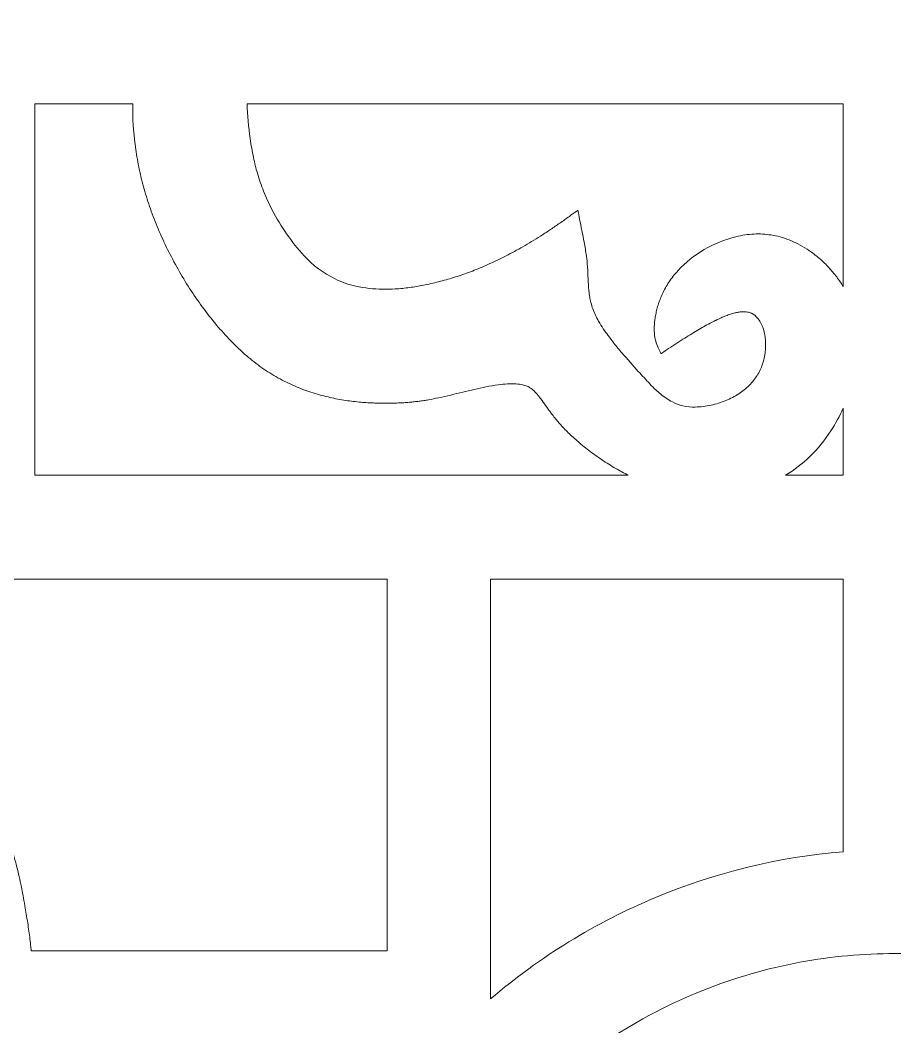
# Model space of a CAD drawing. Header units: centimetres. Extents: x -10 to 9.2, y -12 to 12.7.
# Drawn here: x 1.85 to 4.6, y 6.252 to 9.417 of the extents above; entities that cross this region are included whole.
import ezdxf

# ---------------------------------------------------------------- set-up
doc = ezdxf.new("R2010")
doc.units = ezdxf.units.CM
doc.header["$MEASUREMENT"] = 0
doc.layers.add('layer 1', color=7, linetype='Continuous')

msp = doc.modelspace()

# ---------------------------------------------------------------- linework, layer by layer
at = {"layer": 'layer 1', "color": 242, "lineweight": 9}
for points, knots in [([(9.19904, 12.67695), (9.19904, 4.45748), (9.19904, -3.76202), (9.19904, -11.9815), (9.19904, -11.9815), (6.13291, -11.9815), (3.06675, -11.9815), (0.00061, -11.9815), (0.00061, -11.9815), (0.00061, -3.76202), (0.00061, 4.45748), (0.00061, 12.67695), (0.00061, 12.67695), (3.06675, 12.67695), (6.13291, 12.67695), (9.19904, 12.67695)], [0, 0, 0, 0, 0.2, 0.2, 0.2, 0.2, 0.4, 0.4, 0.4, 0.4, 0.6, 0.6, 0.6, 0.6, 1, 1, 1, 1]), ([(1.18213, 7.21869), (1.18901, 7.22086), (1.19601, 7.2228), (1.20299, 7.22451), (1.20299, 7.22451), (1.21381, 7.22715), (1.22472, 7.22922), (1.23572, 7.23071), (1.23572, 7.23071), (1.24678, 7.23223), (1.25788, 7.23317), (1.26902, 7.23354), (1.26902, 7.23354), (1.28765, 7.23413), (1.30625, 7.23323), (1.32469, 7.23081), (1.32469, 7.23081), (1.34853, 7.22769), (1.37217, 7.2231), (1.3955, 7.21705), (1.3955, 7.21705), (1.4433, 7.20469), (1.48974, 7.1877), (1.5343, 7.16629), (1.5343, 7.16629), (1.57164, 7.14836), (1.60664, 7.12615), (1.63884, 7.09998), (1.63884, 7.09998), (1.67193, 7.07308), (1.7013, 7.0421), (1.72643, 7.00756), (1.72643, 7.00756), (1.75488, 6.96843), (1.77877, 6.92631), (1.79773, 6.88173), (1.79773, 6.88173), (1.80575, 6.86292), (1.81304, 6.84374), (1.81943, 6.8243), (1.81943, 6.8243), (1.82704, 6.80138), (1.83379, 6.77819), (1.83977, 6.75481), (1.83977, 6.75481), (1.84228, 6.74502), (1.84462, 6.73522), (1.84688, 6.72537), (1.84688, 6.72537), (1.84937, 6.71445), (1.85175, 6.7035), (1.85398, 6.69254), (1.85398, 6.69254), (1.85583, 6.68354), (1.85758, 6.67451), (1.85929, 6.66548), (1.85929, 6.66548), (1.86131, 6.65482), (1.86322, 6.64413), (1.86505, 6.63343), (1.86505, 6.63343), (1.86802, 6.61529), (1.87095, 6.59711), (1.87387, 6.57896), (1.87387, 6.57896), (1.8752, 6.57025), (1.87646, 6.56154), (1.87767, 6.55282), (1.87767, 6.55282), (1.87879, 6.54459), (1.87986, 6.53636), (1.88089, 6.52812), (1.88089, 6.52812), (1.88191, 6.52012), (1.88284, 6.51211), (1.88375, 6.50408), (1.88375, 6.50408), (1.88419, 6.49991), (1.88464, 6.49574), (1.88507, 6.49158), (1.88507, 6.49158), (2.25821, 6.49158), (2.63128, 6.49158), (3.00439, 6.49158), (3.00439, 6.49158), (3.00439, 6.88095), (3.00439, 7.27032), (3.00439, 7.65969), (3.00439, 7.65969), (2.53278, 7.65969), (2.06114, 7.65969), (1.58956, 7.65969), (1.58956, 7.65969), (1.58372, 7.65969), (1.57792, 7.65969), (1.57214, 7.65969), (1.57214, 7.65969), (1.57187, 7.65969), (1.5716, 7.65969), (1.57132, 7.65969), (1.57132, 7.65969), (1.57132, 7.65996), (1.57132, 7.66023), (1.57132, 7.66051), (1.57132, 7.66051), (1.57132, 7.66635), (1.57132, 7.67217), (1.57132, 7.67802), (1.57132, 7.67802), (1.57132, 7.69681), (1.57132, 7.71561), (1.57132, 7.73443), (1.57132, 7.73443), (1.57132, 7.8124), (1.57132, 7.89035), (1.57132, 7.96834), (1.57132, 7.96834), (1.57132, 8.36382), (1.57132, 8.75929), (1.57132, 9.15478), (1.57132, 9.15478), (1.20187, 9.15478), (0.83246, 9.15478), (0.46304, 9.15478), (0.46304, 9.15478), (0.46304, 8.74522), (0.46304, 8.33565), (0.46304, 7.92609), (0.46304, 7.92609), (0.46613, 7.92575), (0.46921, 7.92541), (0.47233, 7.92507), (0.47233, 7.92507), (0.48028, 7.92417), (0.48823, 7.92319), (0.49619, 7.92219), (0.49619, 7.92219), (0.50435, 7.92116), (0.51256, 7.92007), (0.52073, 7.91893), (0.52073, 7.91893), (0.52933, 7.91774), (0.53788, 7.91647), (0.54647, 7.91518), (0.54647, 7.91518), (0.56453, 7.91221), (0.58256, 7.90926), (0.60059, 7.90629), (0.60059, 7.90629), (0.61129, 7.90441), (0.62194, 7.90246), (0.63262, 7.90043), (0.63262, 7.90043), (0.6416, 7.89873), (0.65058, 7.89697), (0.65949, 7.89509), (0.65949, 7.89509), (0.67041, 7.89284), (0.68125, 7.89045), (0.69212, 7.88794), (0.69212, 7.88794), (0.70189, 7.88569), (0.71162, 7.8833), (0.72134, 7.88079), (0.72134, 7.88079), (0.74458, 7.87478), (0.76763, 7.86796), (0.79038, 7.86033), (0.79038, 7.86033), (0.80971, 7.85384), (0.82871, 7.84655), (0.84743, 7.83847), (0.84743, 7.83847), (0.8917, 7.81935), (0.93353, 7.79531), (0.97241, 7.76667), (0.97241, 7.76667), (1.00671, 7.74137), (1.03746, 7.71182), (1.06423, 7.6785), (1.06423, 7.6785), (1.09018, 7.64609), (1.11224, 7.61083), (1.13006, 7.57324), (1.13006, 7.57324), (1.15135, 7.52837), (1.1682, 7.48165), (1.1805, 7.43351), (1.1805, 7.43351), (1.18647, 7.41004), (1.19106, 7.38624), (1.19415, 7.36221), (1.19415, 7.36221), (1.19656, 7.34364), (1.19747, 7.32491), (1.19685, 7.30617), (1.19685, 7.30617), (1.1965, 7.29498), (1.19559, 7.28379), (1.19407, 7.27267), (1.19407, 7.27267), (1.19257, 7.26159), (1.19051, 7.25059), (1.18792, 7.23971), (1.18792, 7.23971), (1.1862, 7.23265), (1.18429, 7.22564), (1.18213, 7.21869)], [0, 0, 0, 0, 0.0188679, 0.0188679, 0.0188679, 0.0188679, 0.0377358, 0.0377358, 0.0377358, 0.0377358, 0.0566038, 0.0566038, 0.0566038, 0.0566038, 0.0754717, 0.0754717, 0.0754717, 0.0754717, 0.0943396, 0.0943396, 0.0943396, 0.0943396, 0.1132075, 0.1132075, 0.1132075, 0.1132075, 0.1320755, 0.1320755, 0.1320755, 0.1320755, 0.1509434, 0.1509434, 0.1509434, 0.1509434, 0.1698113, 0.1698113, 0.1698113, 0.1698113, 0.1886792, 0.1886792, 0.1886792, 0.1886792, 0.2075472, 0.2075472, 0.2075472, 0.2075472, 0.2264151, 0.2264151, 0.2264151, 0.2264151, 0.245283, 0.245283, 0.245283, 0.245283, 0.2641509, 0.2641509, 0.2641509, 0.2641509, 0.2830189, 0.2830189, 0.2830189, 0.2830189, 0.3018868, 0.3018868, 0.3018868, 0.3018868, 0.3207547, 0.3207547, 0.3207547, 0.3207547, 0.3396226, 0.3396226, 0.3396226, 0.3396226, 0.3584906, 0.3584906, 0.3584906, 0.3584906, 0.3773585, 0.3773585, 0.3773585, 0.3773585, 0.3962264, 0.3962264, 0.3962264, 0.3962264, 0.4150943, 0.4150943, 0.4150943, 0.4150943, 0.4339623, 0.4339623, 0.4339623, 0.4339623, 0.4528302, 0.4528302, 0.4528302, 0.4528302, 0.4716981, 0.4716981, 0.4716981, 0.4716981, 0.490566, 0.490566, 0.490566, 0.490566, 0.509434, 0.509434, 0.509434, 0.509434, 0.5283019, 0.5283019, 0.5283019, 0.5283019, 0.5471698, 0.5471698, 0.5471698, 0.5471698, 0.5660377, 0.5660377, 0.5660377, 0.5660377, 0.5849057, 0.5849057, 0.5849057, 0.5849057, 0.6037736, 0.6037736, 0.6037736, 0.6037736, 0.6226415, 0.6226415, 0.6226415, 0.6226415, 0.6415094, 0.6415094, 0.6415094, 0.6415094, 0.6603774, 0.6603774, 0.6603774, 0.6603774, 0.6792453, 0.6792453, 0.6792453, 0.6792453, 0.6981132, 0.6981132, 0.6981132, 0.6981132, 0.7169811, 0.7169811, 0.7169811, 0.7169811, 0.7358491, 0.7358491, 0.7358491, 0.7358491, 0.754717, 0.754717, 0.754717, 0.754717, 0.7735849, 0.7735849, 0.7735849, 0.7735849, 0.7924528, 0.7924528, 0.7924528, 0.7924528, 0.8113208, 0.8113208, 0.8113208, 0.8113208, 0.8301887, 0.8301887, 0.8301887, 0.8301887, 0.8490566, 0.8490566, 0.8490566, 0.8490566, 0.8679245, 0.8679245, 0.8679245, 0.8679245, 0.8867925, 0.8867925, 0.8867925, 0.8867925, 0.9056604, 0.9056604, 0.9056604, 0.9056604, 0.9245283, 0.9245283, 0.9245283, 0.9245283, 0.9433962, 0.9433962, 0.9433962, 0.9433962, 0.9622642, 0.9622642, 0.9622642, 0.9622642, 1, 1, 1, 1]), ([(3.76189, 7.98667), (3.74856, 7.99339), (3.73541, 8.00053), (3.72246, 8.00806), (3.72246, 8.00806), (3.70761, 8.01671), (3.69303, 8.02579), (3.67874, 8.03536), (3.67874, 8.03536), (3.66453, 8.04488), (3.65063, 8.05486), (3.63706, 8.06529), (3.63706, 8.06529), (3.6307, 8.07013), (3.62448, 8.07508), (3.61829, 8.08014), (3.61829, 8.08014), (3.61237, 8.08497), (3.60651, 8.08992), (3.60074, 8.09495), (3.60074, 8.09495), (3.59519, 8.09981), (3.58966, 8.10475), (3.58426, 8.10981), (3.58426, 8.10981), (3.57927, 8.11446), (3.57432, 8.11924), (3.56948, 8.12407), (3.56948, 8.12407), (3.56505, 8.12855), (3.56068, 8.1331), (3.55636, 8.13772), (3.55636, 8.13772), (3.55203, 8.14232), (3.54785, 8.14702), (3.54371, 8.15179), (3.54371, 8.15179), (3.5402, 8.15585), (3.53673, 8.15994), (3.53333, 8.16413), (3.53333, 8.16413), (3.52975, 8.16854), (3.5262, 8.17299), (3.52273, 8.17749), (3.52273, 8.17749), (3.52012, 8.18086), (3.51755, 8.18425), (3.51501, 8.18765), (3.51501, 8.18765), (3.51178, 8.19201), (3.50858, 8.19637), (3.50542, 8.20078), (3.50542, 8.20078), (3.50056, 8.20758), (3.49565, 8.21437), (3.49077, 8.22121), (3.49077, 8.22121), (3.48825, 8.22472), (3.48564, 8.22818), (3.48302, 8.23164), (3.48302, 8.23164), (3.48136, 8.23386), (3.47964, 8.23604), (3.4779, 8.23821), (3.4779, 8.23821), (3.47572, 8.24087), (3.47348, 8.24347), (3.47119, 8.24601), (3.47119, 8.24601), (3.46947, 8.24792), (3.46766, 8.2498), (3.4658, 8.25159), (3.4658, 8.25159), (3.46183, 8.25541), (3.45749, 8.25886), (3.45286, 8.26187), (3.45286, 8.26187), (3.44894, 8.26438), (3.44472, 8.26647), (3.44038, 8.26807), (3.44038, 8.26807), (3.43559, 8.26982), (3.43071, 8.27112), (3.42565, 8.27195), (3.42565, 8.27195), (3.41808, 8.2732), (3.41045, 8.27393), (3.40275, 8.27413), (3.40275, 8.27413), (3.39572, 8.27431), (3.3887, 8.27417), (3.38167, 8.27371), (3.38167, 8.27371), (3.37213, 8.2731), (3.36258, 8.27215), (3.35307, 8.27088), (3.35307, 8.27088), (3.34006, 8.26916), (3.32718, 8.26698), (3.31435, 8.26434), (3.31435, 8.26434), (3.28994, 8.25931), (3.26565, 8.25383), (3.24144, 8.24788), (3.24144, 8.24788), (3.21646, 8.24173), (3.19144, 8.23588), (3.16635, 8.23027), (3.16635, 8.23027), (3.15548, 8.22784), (3.14455, 8.22568), (3.13359, 8.22381), (3.13359, 8.22381), (3.12871, 8.22298), (3.1238, 8.22217), (3.11886, 8.22145), (3.11886, 8.22145), (3.11406, 8.22073), (3.1092, 8.22004), (3.1044, 8.21942), (3.1044, 8.21942), (3.09924, 8.21875), (3.09407, 8.21813), (3.08887, 8.21757), (3.08887, 8.21757), (3.08362, 8.21702), (3.07838, 8.21649), (3.07313, 8.21606), (3.07313, 8.21606), (3.06758, 8.21558), (3.06201, 8.21515), (3.05644, 8.2148), (3.05644, 8.2148), (3.05069, 8.21442), (3.04487, 8.21412), (3.0391, 8.21385), (3.0391, 8.21385), (3.03304, 8.2136), (3.02703, 8.2134), (3.02093, 8.21327), (3.02093, 8.21327), (3.01455, 8.21313), (3.00815, 8.21305), (3.00173, 8.21303), (3.00173, 8.21303), (2.9947, 8.21302), (2.98767, 8.21307), (2.98064, 8.21322), (2.98064, 8.21322), (2.97394, 8.21333), (2.96718, 8.21354), (2.96046, 8.21382), (2.96046, 8.21382), (2.95285, 8.21412), (2.94524, 8.21452), (2.93767, 8.21504), (2.93767, 8.21504), (2.93031, 8.21555), (2.92301, 8.21613), (2.91565, 8.21683), (2.91565, 8.21683), (2.90756, 8.21761), (2.89948, 8.21851), (2.89138, 8.21952), (2.89138, 8.21952), (2.88359, 8.22052), (2.87576, 8.22164), (2.86797, 8.22288), (2.86797, 8.22288), (2.85945, 8.22424), (2.85102, 8.22572), (2.84258, 8.22739), (2.84258, 8.22739), (2.83439, 8.22898), (2.82619, 8.23075), (2.81803, 8.23267), (2.81803, 8.23267), (2.79995, 8.23693), (2.78207, 8.24194), (2.7644, 8.24772), (2.7644, 8.24772), (2.74748, 8.25326), (2.73075, 8.25956), (2.71439, 8.2666), (2.71439, 8.2666), (2.69596, 8.27448), (2.67796, 8.28333), (2.66044, 8.29312), (2.66044, 8.29312), (2.64318, 8.30273), (2.62643, 8.31327), (2.61031, 8.32465), (2.61031, 8.32465), (2.59372, 8.33633), (2.57773, 8.34882), (2.5624, 8.36212), (2.5624, 8.36212), (2.54485, 8.37728), (2.52798, 8.39322), (2.51181, 8.40987), (2.51181, 8.40987), (2.49644, 8.42569), (2.48163, 8.4421), (2.46748, 8.45901), (2.46748, 8.45901), (2.45192, 8.47752), (2.43702, 8.49657), (2.42276, 8.51608), (2.42276, 8.51608), (2.39508, 8.55389), (2.36967, 8.59328), (2.3466, 8.63407), (2.3466, 8.63407), (2.32336, 8.67515), (2.30248, 8.71748), (2.2841, 8.76097), (2.2841, 8.76097), (2.27527, 8.78187), (2.26708, 8.80302), (2.25954, 8.82442), (2.25954, 8.82442), (2.25237, 8.84475), (2.24586, 8.86532), (2.23998, 8.8861), (2.23998, 8.8861), (2.23415, 8.90678), (2.22902, 8.92762), (2.22457, 8.94866), (2.22457, 8.94866), (2.22019, 8.96935), (2.2165, 8.99019), (2.2135, 9.01115), (2.2135, 9.01115), (2.20766, 9.05194), (2.2045, 9.09302), (2.20402, 9.13421), (2.20402, 9.13421), (2.20397, 9.14106), (2.20392, 9.14793), (2.20398, 9.15478), (2.20398, 9.15478), (2.10136, 9.15478), (1.99874, 9.15478), (1.8961, 9.15478), (1.8961, 9.15478), (1.8961, 8.76541), (1.8961, 8.37604), (1.8961, 7.98667), (1.8961, 7.98667), (2.51802, 7.98667), (3.13998, 7.98667), (3.76189, 7.98667)], [0, 0, 0, 0, 0.015625, 0.015625, 0.015625, 0.015625, 0.03125, 0.03125, 0.03125, 0.03125, 0.046875, 0.046875, 0.046875, 0.046875, 0.0625, 0.0625, 0.0625, 0.0625, 0.078125, 0.078125, 0.078125, 0.078125, 0.09375, 0.09375, 0.09375, 0.09375, 0.109375, 0.109375, 0.109375, 0.109375, 0.125, 0.125, 0.125, 0.125, 0.140625, 0.140625, 0.140625, 0.140625, 0.15625, 0.15625, 0.15625, 0.15625, 0.171875, 0.171875, 0.171875, 0.171875, 0.1875, 0.1875, 0.1875, 0.1875, 0.203125, 0.203125, 0.203125, 0.203125, 0.21875, 0.21875, 0.21875, 0.21875, 0.234375, 0.234375, 0.234375, 0.234375, 0.25, 0.25, 0.25, 0.25, 0.265625, 0.265625, 0.265625, 0.265625, 0.28125, 0.28125, 0.28125, 0.28125, 0.296875, 0.296875, 0.296875, 0.296875, 0.3125, 0.3125, 0.3125, 0.3125, 0.328125, 0.328125, 0.328125, 0.328125, 0.34375, 0.34375, 0.34375, 0.34375, 0.359375, 0.359375, 0.359375, 0.359375, 0.375, 0.375, 0.375, 0.375, 0.390625, 0.390625, 0.390625, 0.390625, 0.40625, 0.40625, 0.40625, 0.40625, 0.421875, 0.421875, 0.421875, 0.421875, 0.4375, 0.4375, 0.4375, 0.4375, 0.453125, 0.453125, 0.453125, 0.453125, 0.46875, 0.46875, 0.46875, 0.46875, 0.484375, 0.484375, 0.484375, 0.484375, 0.5, 0.5, 0.5, 0.5, 0.515625, 0.515625, 0.515625, 0.515625, 0.53125, 0.53125, 0.53125, 0.53125, 0.546875, 0.546875, 0.546875, 0.546875, 0.5625, 0.5625, 0.5625, 0.5625, 0.578125, 0.578125, 0.578125, 0.578125, 0.59375, 0.59375, 0.59375, 0.59375, 0.609375, 0.609375, 0.609375, 0.609375, 0.625, 0.625, 0.625, 0.625, 0.640625, 0.640625, 0.640625, 0.640625, 0.65625, 0.65625, 0.65625, 0.65625, 0.671875, 0.671875, 0.671875, 0.671875, 0.6875, 0.6875, 0.6875, 0.6875, 0.703125, 0.703125, 0.703125, 0.703125, 0.71875, 0.71875, 0.71875, 0.71875, 0.734375, 0.734375, 0.734375, 0.734375, 0.75, 0.75, 0.75, 0.75, 0.765625, 0.765625, 0.765625, 0.765625, 0.78125, 0.78125, 0.78125, 0.78125, 0.796875, 0.796875, 0.796875, 0.796875, 0.8125, 0.8125, 0.8125, 0.8125, 0.828125, 0.828125, 0.828125, 0.828125, 0.84375, 0.84375, 0.84375, 0.84375, 0.859375, 0.859375, 0.859375, 0.859375, 0.875, 0.875, 0.875, 0.875, 0.890625, 0.890625, 0.890625, 0.890625, 0.90625, 0.90625, 0.90625, 0.90625, 0.921875, 0.921875, 0.921875, 0.921875, 0.9375, 0.9375, 0.9375, 0.9375, 0.953125, 0.953125, 0.953125, 0.953125, 0.96875, 0.96875, 0.96875, 0.96875, 1, 1, 1, 1]), ([(3.79325, 8.31333), (3.80528, 8.30023), (3.81734, 8.28716), (3.82937, 8.27409), (3.82937, 8.27409), (3.83558, 8.26764), (3.84194, 8.26134), (3.84844, 8.2552), (3.84844, 8.2552), (3.8532, 8.2507), (3.85809, 8.24636), (3.86309, 8.24215), (3.86309, 8.24215), (3.87469, 8.23247), (3.88732, 8.22407), (3.90068, 8.21704), (3.90068, 8.21704), (3.91106, 8.2116), (3.92202, 8.20755), (3.93344, 8.20499), (3.93344, 8.20499), (3.94616, 8.20211), (3.95919, 8.20081), (3.97223, 8.20109), (3.97223, 8.20109), (3.98898, 8.20143), (4.00563, 8.20339), (4.022, 8.20701), (4.022, 8.20701), (4.03801, 8.21053), (4.05363, 8.21541), (4.06878, 8.22164), (4.06878, 8.22164), (4.08281, 8.22737), (4.09619, 8.23438), (4.10893, 8.24262), (4.10893, 8.24262), (4.12104, 8.25046), (4.13224, 8.25952), (4.14242, 8.26975), (4.14242, 8.26975), (4.15176, 8.27909), (4.15996, 8.28943), (4.16694, 8.30064), (4.16694, 8.30064), (4.17377, 8.31166), (4.17936, 8.32337), (4.1835, 8.33565), (4.1835, 8.33565), (4.18788, 8.34846), (4.19081, 8.36168), (4.19225, 8.37513), (4.19225, 8.37513), (4.19382, 8.3897), (4.19382, 8.40435), (4.19219, 8.41892), (4.19219, 8.41892), (4.19088, 8.43112), (4.188, 8.44304), (4.18364, 8.45447), (4.18364, 8.45447), (4.17929, 8.46595), (4.17274, 8.47632), (4.16433, 8.48521), (4.16433, 8.48521), (4.15851, 8.49128), (4.15136, 8.49572), (4.14334, 8.49818), (4.14334, 8.49818), (4.14101, 8.49887), (4.13862, 8.49942), (4.13623, 8.4998), (4.13623, 8.4998), (4.13344, 8.50027), (4.13057, 8.50055), (4.12776, 8.50065), (4.12776, 8.50065), (4.12476, 8.50075), (4.12176, 8.50069), (4.11877, 8.50047), (4.11877, 8.50047), (4.11512, 8.50019), (4.11141, 8.49975), (4.10775, 8.49914), (4.10775, 8.49914), (4.104, 8.49849), (4.10027, 8.49771), (4.09659, 8.49678), (4.09659, 8.49678), (4.09202, 8.49564), (4.08747, 8.49432), (4.08299, 8.49288), (4.08299, 8.49288), (4.08072, 8.49215), (4.07848, 8.49138), (4.07622, 8.49058), (4.07622, 8.49058), (4.07373, 8.48969), (4.07124, 8.48878), (4.06876, 8.48782), (4.06876, 8.48782), (4.06628, 8.48688), (4.06384, 8.48589), (4.06136, 8.48488), (4.06136, 8.48488), (4.05866, 8.48377), (4.056, 8.48262), (4.05331, 8.48144), (4.05331, 8.48144), (4.05065, 8.48026), (4.04796, 8.47906), (4.0453, 8.47783), (4.0453, 8.47783), (4.04239, 8.47648), (4.03951, 8.4751), (4.0366, 8.47369), (4.0366, 8.47369), (4.0337, 8.47231), (4.03085, 8.47088), (4.02799, 8.46942), (4.02799, 8.46942), (4.02493, 8.46787), (4.02189, 8.4663), (4.01886, 8.46472), (4.01886, 8.46472), (4.00548, 8.45722), (3.9921, 8.44971), (3.97876, 8.44221), (3.97876, 8.44221), (3.96366, 8.43288), (3.94859, 8.42354), (3.93349, 8.41423), (3.93349, 8.41423), (3.91642, 8.40296), (3.89938, 8.39169), (3.88234, 8.38043), (3.88234, 8.38043), (3.87684, 8.37679), (3.87133, 8.37314), (3.86579, 8.36951), (3.86579, 8.36951), (3.86554, 8.36933), (3.86528, 8.36917), (3.86502, 8.36899), (3.86502, 8.36899), (3.86489, 8.36927), (3.86478, 8.36955), (3.86465, 8.36983), (3.86465, 8.36983), (3.86175, 8.3758), (3.85885, 8.38176), (3.85598, 8.38774), (3.85598, 8.38774), (3.85274, 8.39441), (3.8502, 8.40137), (3.84828, 8.40855), (3.84828, 8.40855), (3.8462, 8.41635), (3.84482, 8.42431), (3.84409, 8.43235), (3.84409, 8.43235), (3.8437, 8.43656), (3.84348, 8.44078), (3.84343, 8.44501), (3.84343, 8.44501), (3.84339, 8.4496), (3.84348, 8.45422), (3.84372, 8.45881), (3.84372, 8.45881), (3.84402, 8.46349), (3.84445, 8.46818), (3.845, 8.47283), (3.845, 8.47283), (3.84565, 8.47802), (3.84642, 8.48314), (3.84737, 8.48826), (3.84737, 8.48826), (3.84837, 8.49383), (3.84955, 8.49934), (3.8509, 8.50482), (3.8509, 8.50482), (3.85224, 8.5103), (3.85372, 8.51574), (3.85539, 8.52111), (3.85539, 8.52111), (3.85727, 8.52722), (3.85933, 8.53325), (3.8616, 8.53917), (3.8616, 8.53917), (3.86385, 8.54509), (3.86631, 8.55093), (3.86899, 8.55668), (3.86899, 8.55668), (3.87485, 8.56942), (3.88169, 8.58169), (3.88942, 8.5934), (3.88942, 8.5934), (3.8936, 8.5998), (3.89809, 8.60602), (3.90281, 8.61207), (3.90281, 8.61207), (3.90761, 8.61817), (3.91265, 8.62409), (3.91793, 8.6298), (3.91793, 8.6298), (3.94199, 8.6559), (3.96963, 8.67814), (4.00023, 8.69603), (4.00023, 8.69603), (4.03153, 8.71436), (4.06513, 8.72798), (4.10033, 8.7366), (4.10033, 8.7366), (4.11895, 8.74118), (4.13796, 8.74393), (4.1571, 8.74491), (4.1571, 8.74491), (4.17504, 8.74578), (4.193, 8.74482), (4.21078, 8.74204), (4.21078, 8.74204), (4.22031, 8.74055), (4.22977, 8.73853), (4.23908, 8.73599), (4.23908, 8.73599), (4.24864, 8.73341), (4.25805, 8.73028), (4.2673, 8.72666), (4.2673, 8.72666), (4.27684, 8.72295), (4.28625, 8.71871), (4.29533, 8.71398), (4.29533, 8.71398), (4.30509, 8.70895), (4.31453, 8.70345), (4.32373, 8.69749), (4.32373, 8.69749), (4.33358, 8.6911), (4.34304, 8.68425), (4.35222, 8.67694), (4.35222, 8.67694), (4.3615, 8.66954), (4.3704, 8.66171), (4.37893, 8.65344), (4.37893, 8.65344), (4.38822, 8.64443), (4.39704, 8.63492), (4.40535, 8.62496), (4.40535, 8.62496), (4.41348, 8.61519), (4.4211, 8.60498), (4.42813, 8.59438), (4.42813, 8.59438), (4.43136, 8.5895), (4.43445, 8.58457), (4.43743, 8.57954), (4.43743, 8.57954), (4.43743, 8.77129), (4.43743, 8.96302), (4.43743, 9.15478), (4.43743, 9.15478), (3.81284, 9.15478), (3.18825, 9.15478), (2.56366, 9.15478), (2.56366, 9.15478), (2.56485, 9.11797), (2.56802, 9.08129), (2.57322, 9.04485), (2.57322, 9.04485), (2.57605, 9.02487), (2.57954, 9.005), (2.5837, 8.98529), (2.5837, 8.98529), (2.58716, 8.96877), (2.59127, 8.9524), (2.59604, 8.93617), (2.59604, 8.93617), (2.59884, 8.92662), (2.60183, 8.91715), (2.60511, 8.90774), (2.60511, 8.90774), (2.60836, 8.89832), (2.61183, 8.88898), (2.6155, 8.87971), (2.6155, 8.87971), (2.61946, 8.86979), (2.62367, 8.86001), (2.62811, 8.85029), (2.62811, 8.85029), (2.63275, 8.84016), (2.63762, 8.83013), (2.6427, 8.82021), (2.6427, 8.82021), (2.66957, 8.76805), (2.70307, 8.71994), (2.74264, 8.67676), (2.74264, 8.67676), (2.77037, 8.64648), (2.80316, 8.62195), (2.83995, 8.60397), (2.83995, 8.60397), (2.86082, 8.59376), (2.88277, 8.58613), (2.90543, 8.58115), (2.90543, 8.58115), (2.93292, 8.5751), (2.9609, 8.57187), (2.98906, 8.57142), (2.98906, 8.57142), (3.00253, 8.57119), (3.01594, 8.57152), (3.02936, 8.57236), (3.02936, 8.57236), (3.0445, 8.57334), (3.05955, 8.57485), (3.07459, 8.57688), (3.07459, 8.57688), (3.089, 8.57881), (3.10334, 8.58121), (3.11759, 8.58403), (3.11759, 8.58403), (3.13358, 8.58717), (3.14944, 8.59077), (3.16521, 8.59479), (3.16521, 8.59479), (3.1811, 8.59883), (3.19685, 8.60328), (3.21248, 8.60815), (3.21248, 8.60815), (3.22826, 8.61307), (3.24394, 8.6184), (3.25946, 8.62414), (3.25946, 8.62414), (3.26759, 8.62712), (3.27571, 8.63024), (3.28373, 8.63345), (3.28373, 8.63345), (3.29198, 8.63673), (3.30015, 8.64013), (3.30831, 8.64362), (3.30831, 8.64362), (3.31664, 8.6472), (3.32496, 8.65091), (3.33319, 8.6547), (3.33319, 8.6547), (3.34173, 8.65863), (3.35018, 8.66266), (3.35863, 8.6668), (3.35863, 8.6668), (3.36723, 8.67103), (3.37582, 8.67536), (3.38432, 8.67979), (3.38432, 8.67979), (3.39318, 8.68443), (3.40199, 8.68916), (3.4107, 8.694), (3.4107, 8.694), (3.41965, 8.69893), (3.42855, 8.70397), (3.43732, 8.7091), (3.43732, 8.7091), (3.44658, 8.71448), (3.45576, 8.71997), (3.46484, 8.72556), (3.46484, 8.72556), (3.47416, 8.73126), (3.48337, 8.73705), (3.49256, 8.74294), (3.49256, 8.74294), (3.5022, 8.74915), (3.51178, 8.75546), (3.52129, 8.76186), (3.52129, 8.76186), (3.531, 8.76836), (3.54061, 8.77498), (3.55016, 8.78169), (3.55016, 8.78169), (3.56028, 8.78875), (3.57032, 8.79595), (3.58029, 8.80322), (3.58029, 8.80322), (3.58765, 8.80858), (3.59496, 8.81392), (3.60228, 8.81926), (3.60228, 8.81926), (3.60264, 8.81951), (3.60298, 8.81975), (3.60334, 8.82002), (3.60334, 8.82002), (3.6034, 8.8196), (3.60349, 8.81918), (3.60357, 8.81875), (3.60357, 8.81875), (3.60534, 8.80982), (3.60708, 8.80086), (3.60885, 8.79193), (3.60885, 8.79193), (3.61358, 8.76773), (3.61836, 8.74355), (3.62309, 8.71935), (3.62309, 8.71935), (3.62579, 8.70479), (3.62816, 8.69017), (3.6302, 8.6755), (3.6302, 8.6755), (3.63167, 8.66476), (3.6328, 8.65396), (3.63356, 8.64316), (3.63356, 8.64316), (3.63379, 8.64), (3.634, 8.63687), (3.63415, 8.6337), (3.63415, 8.6337), (3.63459, 8.62409), (3.63503, 8.61451), (3.63542, 8.60488), (3.63542, 8.60488), (3.63571, 8.5971), (3.63611, 8.58931), (3.63662, 8.58153), (3.63662, 8.58153), (3.63693, 8.5768), (3.63731, 8.57207), (3.63783, 8.56735), (3.63783, 8.56735), (3.63854, 8.56052), (3.63949, 8.55373), (3.64066, 8.54696), (3.64066, 8.54696), (3.64169, 8.54111), (3.64292, 8.5353), (3.64439, 8.52956), (3.64439, 8.52956), (3.64612, 8.52279), (3.64815, 8.5161), (3.65052, 8.50951), (3.65052, 8.50951), (3.65286, 8.50293), (3.65555, 8.49646), (3.65849, 8.49011), (3.65849, 8.49011), (3.66155, 8.48363), (3.66487, 8.47727), (3.66848, 8.47106), (3.66848, 8.47106), (3.67313, 8.46294), (3.67806, 8.45498), (3.6833, 8.44718), (3.6833, 8.44718), (3.6879, 8.44027), (3.69269, 8.43348), (3.69763, 8.42678), (3.69763, 8.42678), (3.70379, 8.41839), (3.71016, 8.41011), (3.71666, 8.40194), (3.71666, 8.40194), (3.72488, 8.39157), (3.73337, 8.38138), (3.74202, 8.37136), (3.74202, 8.37136), (3.75889, 8.35185), (3.77596, 8.33249), (3.79325, 8.31333)], [0, 0, 0, 0, 0.008547, 0.008547, 0.008547, 0.008547, 0.017094, 0.017094, 0.017094, 0.017094, 0.025641, 0.025641, 0.025641, 0.025641, 0.034188, 0.034188, 0.034188, 0.034188, 0.042735, 0.042735, 0.042735, 0.042735, 0.0512821, 0.0512821, 0.0512821, 0.0512821, 0.0598291, 0.0598291, 0.0598291, 0.0598291, 0.0683761, 0.0683761, 0.0683761, 0.0683761, 0.0769231, 0.0769231, 0.0769231, 0.0769231, 0.0854701, 0.0854701, 0.0854701, 0.0854701, 0.0940171, 0.0940171, 0.0940171, 0.0940171, 0.1025641, 0.1025641, 0.1025641, 0.1025641, 0.1111111, 0.1111111, 0.1111111, 0.1111111, 0.1196581, 0.1196581, 0.1196581, 0.1196581, 0.1282051, 0.1282051, 0.1282051, 0.1282051, 0.1367521, 0.1367521, 0.1367521, 0.1367521, 0.1452991, 0.1452991, 0.1452991, 0.1452991, 0.1538462, 0.1538462, 0.1538462, 0.1538462, 0.1623932, 0.1623932, 0.1623932, 0.1623932, 0.1709402, 0.1709402, 0.1709402, 0.1709402, 0.1794872, 0.1794872, 0.1794872, 0.1794872, 0.1880342, 0.1880342, 0.1880342, 0.1880342, 0.1965812, 0.1965812, 0.1965812, 0.1965812, 0.2051282, 0.2051282, 0.2051282, 0.2051282, 0.2136752, 0.2136752, 0.2136752, 0.2136752, 0.2222222, 0.2222222, 0.2222222, 0.2222222, 0.2307692, 0.2307692, 0.2307692, 0.2307692, 0.2393162, 0.2393162, 0.2393162, 0.2393162, 0.2478632, 0.2478632, 0.2478632, 0.2478632, 0.2564103, 0.2564103, 0.2564103, 0.2564103, 0.2649573, 0.2649573, 0.2649573, 0.2649573, 0.2735043, 0.2735043, 0.2735043, 0.2735043, 0.2820513, 0.2820513, 0.2820513, 0.2820513, 0.2905983, 0.2905983, 0.2905983, 0.2905983, 0.2991453, 0.2991453, 0.2991453, 0.2991453, 0.3076923, 0.3076923, 0.3076923, 0.3076923, 0.3162393, 0.3162393, 0.3162393, 0.3162393, 0.3247863, 0.3247863, 0.3247863, 0.3247863, 0.3333333, 0.3333333, 0.3333333, 0.3333333, 0.3418803, 0.3418803, 0.3418803, 0.3418803, 0.3504274, 0.3504274, 0.3504274, 0.3504274, 0.3589744, 0.3589744, 0.3589744, 0.3589744, 0.3675214, 0.3675214, 0.3675214, 0.3675214, 0.3760684, 0.3760684, 0.3760684, 0.3760684, 0.3846154, 0.3846154, 0.3846154, 0.3846154, 0.3931624, 0.3931624, 0.3931624, 0.3931624, 0.4017094, 0.4017094, 0.4017094, 0.4017094, 0.4102564, 0.4102564, 0.4102564, 0.4102564, 0.4188034, 0.4188034, 0.4188034, 0.4188034, 0.4273504, 0.4273504, 0.4273504, 0.4273504, 0.4358974, 0.4358974, 0.4358974, 0.4358974, 0.4444444, 0.4444444, 0.4444444, 0.4444444, 0.4529915, 0.4529915, 0.4529915, 0.4529915, 0.4615385, 0.4615385, 0.4615385, 0.4615385, 0.4700855, 0.4700855, 0.4700855, 0.4700855, 0.4786325, 0.4786325, 0.4786325, 0.4786325, 0.4871795, 0.4871795, 0.4871795, 0.4871795, 0.4957265, 0.4957265, 0.4957265, 0.4957265, 0.5042735, 0.5042735, 0.5042735, 0.5042735, 0.5128205, 0.5128205, 0.5128205, 0.5128205, 0.5213675, 0.5213675, 0.5213675, 0.5213675, 0.5299145, 0.5299145, 0.5299145, 0.5299145, 0.5384615, 0.5384615, 0.5384615, 0.5384615, 0.5470085, 0.5470085, 0.5470085, 0.5470085, 0.5555556, 0.5555556, 0.5555556, 0.5555556, 0.5641026, 0.5641026, 0.5641026, 0.5641026, 0.5726496, 0.5726496, 0.5726496, 0.5726496, 0.5811966, 0.5811966, 0.5811966, 0.5811966, 0.5897436, 0.5897436, 0.5897436, 0.5897436, 0.5982906, 0.5982906, 0.5982906, 0.5982906, 0.6068376, 0.6068376, 0.6068376, 0.6068376, 0.6153846, 0.6153846, 0.6153846, 0.6153846, 0.6239316, 0.6239316, 0.6239316, 0.6239316, 0.6324786, 0.6324786, 0.6324786, 0.6324786, 0.6410256, 0.6410256, 0.6410256, 0.6410256, 0.6495726, 0.6495726, 0.6495726, 0.6495726, 0.6581197, 0.6581197, 0.6581197, 0.6581197, 0.6666667, 0.6666667, 0.6666667, 0.6666667, 0.6752137, 0.6752137, 0.6752137, 0.6752137, 0.6837607, 0.6837607, 0.6837607, 0.6837607, 0.6923077, 0.6923077, 0.6923077, 0.6923077, 0.7008547, 0.7008547, 0.7008547, 0.7008547, 0.7094017, 0.7094017, 0.7094017, 0.7094017, 0.7179487, 0.7179487, 0.7179487, 0.7179487, 0.7264957, 0.7264957, 0.7264957, 0.7264957, 0.7350427, 0.7350427, 0.7350427, 0.7350427, 0.7435897, 0.7435897, 0.7435897, 0.7435897, 0.7521368, 0.7521368, 0.7521368, 0.7521368, 0.7606838, 0.7606838, 0.7606838, 0.7606838, 0.7692308, 0.7692308, 0.7692308, 0.7692308, 0.7777778, 0.7777778, 0.7777778, 0.7777778, 0.7863248, 0.7863248, 0.7863248, 0.7863248, 0.7948718, 0.7948718, 0.7948718, 0.7948718, 0.8034188, 0.8034188, 0.8034188, 0.8034188, 0.8119658, 0.8119658, 0.8119658, 0.8119658, 0.8205128, 0.8205128, 0.8205128, 0.8205128, 0.8290598, 0.8290598, 0.8290598, 0.8290598, 0.8376068, 0.8376068, 0.8376068, 0.8376068, 0.8461538, 0.8461538, 0.8461538, 0.8461538, 0.8547009, 0.8547009, 0.8547009, 0.8547009, 0.8632479, 0.8632479, 0.8632479, 0.8632479, 0.8717949, 0.8717949, 0.8717949, 0.8717949, 0.8803419, 0.8803419, 0.8803419, 0.8803419, 0.8888889, 0.8888889, 0.8888889, 0.8888889, 0.8974359, 0.8974359, 0.8974359, 0.8974359, 0.9059829, 0.9059829, 0.9059829, 0.9059829, 0.9145299, 0.9145299, 0.9145299, 0.9145299, 0.9230769, 0.9230769, 0.9230769, 0.9230769, 0.9316239, 0.9316239, 0.9316239, 0.9316239, 0.9401709, 0.9401709, 0.9401709, 0.9401709, 0.9487179, 0.9487179, 0.9487179, 0.9487179, 0.957265, 0.957265, 0.957265, 0.957265, 0.965812, 0.965812, 0.965812, 0.965812, 0.974359, 0.974359, 0.974359, 0.974359, 0.982906, 0.982906, 0.982906, 0.982906, 1, 1, 1, 1]), ([(4.25643, 7.98667), (4.3168, 7.98667), (4.37713, 7.98667), (4.43743, 7.98667), (4.43743, 7.98667), (4.43743, 8.05699), (4.43743, 8.12733), (4.43743, 8.19766), (4.43743, 8.19766), (4.42636, 8.17313), (4.41351, 8.14946), (4.39898, 8.12677), (4.39898, 8.12677), (4.38006, 8.09722), (4.35785, 8.07006), (4.3327, 8.04567), (4.3327, 8.04567), (4.30952, 8.02321), (4.284, 8.00345), (4.25643, 7.98667)], [0, 0, 0, 0, 0.1666667, 0.1666667, 0.1666667, 0.1666667, 0.3333333, 0.3333333, 0.3333333, 0.3333333, 0.5, 0.5, 0.5, 0.5, 0.6666667, 0.6666667, 0.6666667, 0.6666667, 1, 1, 1, 1]), ([(3.32915, 7.65969), (3.32915, 7.26422), (3.32915, 6.86874), (3.32915, 6.47325), (3.32915, 6.47325), (3.32915, 6.42888), (3.32915, 6.38455), (3.32915, 6.34019), (3.32915, 6.34019), (3.48409, 6.4726), (3.65809, 6.57993), (3.84732, 6.65898), (3.84732, 6.65898), (4.03659, 6.73802), (4.23494, 6.78621), (4.43743, 6.80313), (4.43743, 6.80313), (4.43743, 7.08865), (4.43743, 7.37416), (4.43743, 7.65969), (4.43743, 7.65969), (4.06802, 7.65969), (3.69855, 7.65969), (3.32915, 7.65969)], [0, 0, 0, 0, 0.1428571, 0.1428571, 0.1428571, 0.1428571, 0.2857143, 0.2857143, 0.2857143, 0.2857143, 0.4285714, 0.4285714, 0.4285714, 0.4285714, 0.5714286, 0.5714286, 0.5714286, 0.5714286, 0.7142857, 0.7142857, 0.7142857, 0.7142857, 1, 1, 1, 1]), ([(4.59983, 3.18307), (4.69882, 3.18307), (4.79851, 3.19207), (4.89805, 3.21061), (4.89805, 3.21061), (5.00151, 3.22989), (5.10358, 3.25926), (5.20311, 3.29893), (5.20311, 3.29893), (5.41051, 3.38159), (5.59869, 3.50524), (5.75867, 3.66634), (5.75867, 3.66634), (5.83866, 3.74687), (5.90983, 3.83514), (5.97153, 3.93015), (5.97153, 3.93015), (6.03236, 4.02382), (6.08311, 4.1227), (6.1236, 4.22568), (6.1236, 4.22568), (6.163, 4.32584), (6.19217, 4.42859), (6.21133, 4.53278), (6.21133, 4.53278), (6.22972, 4.63296), (6.23868, 4.73334), (6.23868, 4.83299), (6.23868, 4.83299), (6.23868, 4.93265), (6.22972, 5.03304), (6.21133, 5.13323), (6.21133, 5.13323), (6.19217, 5.23741), (6.163, 5.34015), (6.1236, 5.44035), (6.1236, 5.44035), (6.08311, 5.5433), (6.03236, 5.64221), (5.97153, 5.73586), (5.97153, 5.73586), (5.90983, 5.83086), (5.83866, 5.91913), (5.75867, 5.99968), (5.75867, 5.99968), (5.59869, 6.16076), (5.41051, 6.28441), (5.20311, 6.36709), (5.20311, 6.36709), (5.10358, 6.40675), (5.00151, 6.4361), (4.89805, 6.4554), (4.89805, 6.4554), (4.79851, 6.47393), (4.69882, 6.48293), (4.59983, 6.48293), (4.59983, 6.48293), (4.50085, 6.48293), (4.40114, 6.47393), (4.3016, 6.4554), (4.3016, 6.4554), (4.19814, 6.4361), (4.09607, 6.40675), (3.99659, 6.36709), (3.99659, 6.36709), (3.78917, 6.28441), (3.60101, 6.16076), (3.44098, 5.99968), (3.44098, 5.99968), (3.36099, 5.91913), (3.28982, 5.83086), (3.22815, 5.73586), (3.22815, 5.73586), (3.16731, 5.64221), (3.11654, 5.5433), (3.07605, 5.44035), (3.07605, 5.44035), (3.03666, 5.34015), (3.00752, 5.23741), (2.98834, 5.13323), (2.98834, 5.13323), (2.96993, 5.03304), (2.96097, 4.93265), (2.96097, 4.83299), (2.96097, 4.83299), (2.96097, 4.73334), (2.96993, 4.63296), (2.98834, 4.53278), (2.98834, 4.53278), (3.00752, 4.42859), (3.03666, 4.32584), (3.07605, 4.22568), (3.07605, 4.22568), (3.11654, 4.1227), (3.16731, 4.02382), (3.22815, 3.93015), (3.22815, 3.93015), (3.28982, 3.83514), (3.36099, 3.74687), (3.44098, 3.66634), (3.44098, 3.66634), (3.60101, 3.50524), (3.78917, 3.38159), (3.99659, 3.29893), (3.99659, 3.29893), (4.09607, 3.25926), (4.19814, 3.22989), (4.3016, 3.21061), (4.3016, 3.21061), (4.40114, 3.19207), (4.50085, 3.18307), (4.59983, 3.18307)], [0, 0, 0, 0, 0.0344828, 0.0344828, 0.0344828, 0.0344828, 0.0689655, 0.0689655, 0.0689655, 0.0689655, 0.1034483, 0.1034483, 0.1034483, 0.1034483, 0.137931, 0.137931, 0.137931, 0.137931, 0.1724138, 0.1724138, 0.1724138, 0.1724138, 0.2068966, 0.2068966, 0.2068966, 0.2068966, 0.2413793, 0.2413793, 0.2413793, 0.2413793, 0.2758621, 0.2758621, 0.2758621, 0.2758621, 0.3103448, 0.3103448, 0.3103448, 0.3103448, 0.3448276, 0.3448276, 0.3448276, 0.3448276, 0.3793103, 0.3793103, 0.3793103, 0.3793103, 0.4137931, 0.4137931, 0.4137931, 0.4137931, 0.4482759, 0.4482759, 0.4482759, 0.4482759, 0.4827586, 0.4827586, 0.4827586, 0.4827586, 0.5172414, 0.5172414, 0.5172414, 0.5172414, 0.5517241, 0.5517241, 0.5517241, 0.5517241, 0.5862069, 0.5862069, 0.5862069, 0.5862069, 0.6206897, 0.6206897, 0.6206897, 0.6206897, 0.6551724, 0.6551724, 0.6551724, 0.6551724, 0.6896552, 0.6896552, 0.6896552, 0.6896552, 0.7241379, 0.7241379, 0.7241379, 0.7241379, 0.7586207, 0.7586207, 0.7586207, 0.7586207, 0.7931034, 0.7931034, 0.7931034, 0.7931034, 0.8275862, 0.8275862, 0.8275862, 0.8275862, 0.862069, 0.862069, 0.862069, 0.862069, 0.8965517, 0.8965517, 0.8965517, 0.8965517, 0.9310345, 0.9310345, 0.9310345, 0.9310345, 1, 1, 1, 1])]:
    msp.add_open_spline(points, degree=3, knots=knots, dxfattribs=at)

doc.saveas('drawing.dxf')
